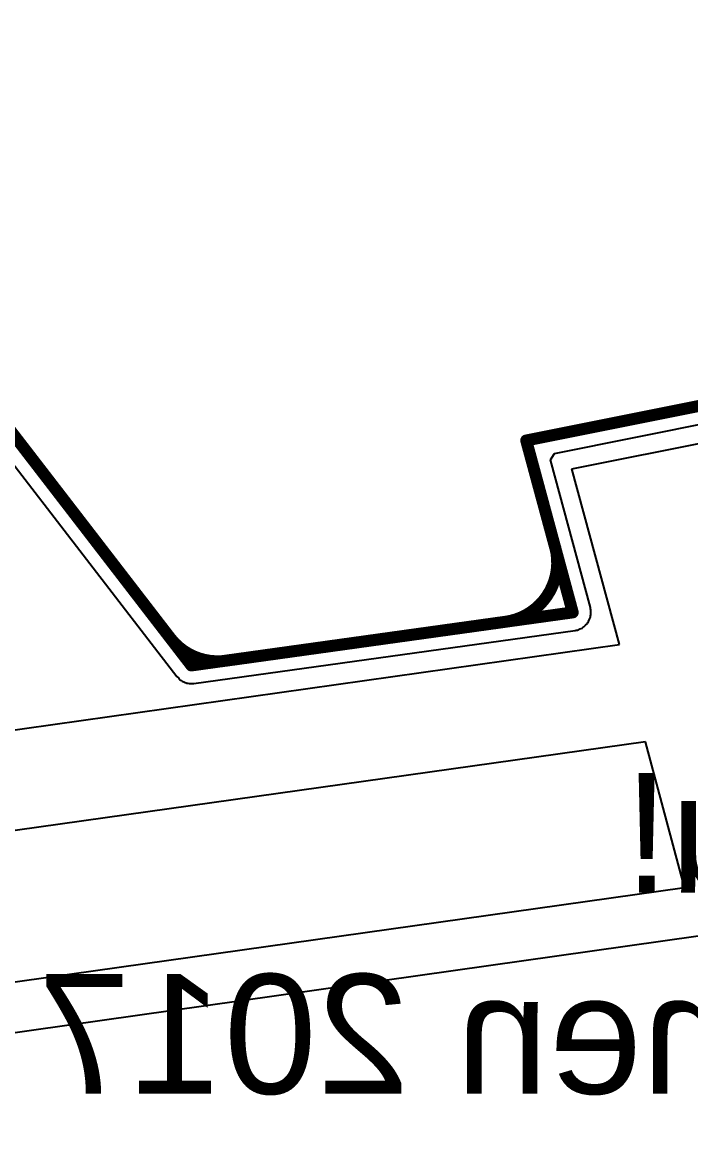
# Model space of a CAD drawing. Header units: inches. Extents: x -27 to 142, y -1 to 42.
# Drawn here: x 14.91 to 26.09, y 23.66 to 42.18 of the extents above; entities that cross this region are included whole.
import ezdxf

# ---------------------------------------------------------------- set-up
doc = ezdxf.new("R2010")
doc.units = ezdxf.units.IN
for name, color, linetype in [('Bottom Layer', 5, 'Continuous'), ('Bottom Overlay', 54, 'Continuous'), ('Keep-Out Layer', 6, 'Continuous'), ('Mechanical 1', 6, 'Continuous'), ('Top Layer', 1, 'Continuous'), ('Top Solder', 216, 'Continuous')]:
    doc.layers.add(name, color=color, linetype=linetype)
doc.styles.add('Arial', font='', dxfattribs={"height": 0.2})
doc.styles.get('Arial').set_extended_font_data('Arial')

msp = doc.modelspace()

# ---------------------------------------------------------------- linework, layer by layer
at = {"layer": 'Bottom Layer'}
for p, q in [((23.807, 34.969), (57.8, 41.768)), ((12.847, 37.269), (17.494, 31.239)), ((23.74, 34.862), (23.807, 34.969)), ((24.408, 32.393), (23.74, 34.862)), ((24.391, 32.199), (24.409, 32.236)), ((24.41, 32.374), (24.408, 32.393)), ((24.409, 32.236), (24.41, 32.255)), ((24.416, 32.355), (24.41, 32.374)), ((24.41, 32.255), (24.416, 32.274)), ((24.414, 32.315), (24.416, 32.355)), ((24.416, 32.274), (24.414, 32.315)), ((24.193, 32.018), (24.229, 32.036)), ((24.229, 32.036), (24.268, 32.049)), ((24.268, 32.049), (24.282, 32.062)), ((24.282, 32.062), (24.3, 32.071)), ((24.3, 32.071), (24.327, 32.102)), ((24.327, 32.102), (24.357, 32.129)), ((24.357, 32.129), (24.365, 32.146)), ((24.365, 32.146), (24.378, 32.161)), ((24.378, 32.161), (24.391, 32.199)), ((17.778, 31.123), (24.155, 32.01)), ((24.155, 32.01), (24.173, 32.016)), ((24.173, 32.016), (24.193, 32.018)), ((17.494, 31.239), (17.524, 31.213)), ((17.524, 31.213), (17.551, 31.182)), ((17.551, 31.182), (17.569, 31.174)), ((17.569, 31.174), (17.583, 31.161)), ((17.583, 31.161), (17.622, 31.148)), ((17.622, 31.148), (17.659, 31.13)), ((17.659, 31.13), (17.678, 31.129)), ((17.678, 31.129), (17.697, 31.123)), ((17.697, 31.123), (17.737, 31.125)), ((17.737, 31.125), (17.778, 31.123))]:
    msp.add_line(p, q, dxfattribs=at)
at = {"layer": 'Keep-Out Layer'}
for points in [[(23.335, 35.187, 0.2, 0.2, 0), (57.8, 42.08, 0.2, 0.2, 0)], [(12.906, 37.694, 0.2, 0.2, 0), (17.736, 31.426, 0.2, 0.2, 0)], [(23.335, 35.187, 0.2, 0.2, 0), (24.113, 32.313, 0.2, 0.2, 0)], [(17.736, 31.426, 0.2, 0.2, 0), (24.113, 32.313, 0.2, 0.2, 0)]]:
    msp.add_lwpolyline(points, format="xyseb", dxfattribs=at)
for points in [[(23.285, 35.187, 0.1, 0.1, 1), (23.385, 35.187, 0.1, 0.1, 1)], [(23.285, 35.187, 0.1, 0.1, 1), (23.385, 35.187, 0.1, 0.1, 1)], [(24.063, 32.313, 0.1, 0.1, 1), (24.163, 32.313, 0.1, 0.1, 1)], [(24.063, 32.313, 0.1, 0.1, 1), (24.163, 32.313, 0.1, 0.1, 1)], [(17.686, 31.426, 0.1, 0.1, 1), (17.786, 31.426, 0.1, 0.1, 1)], [(17.686, 31.426, 0.1, 0.1, 1), (17.786, 31.426, 0.1, 0.1, 1)]]:
    msp.add_lwpolyline(points, format="xyseb", close=True, dxfattribs=at)
at = {"layer": 'Mechanical 1'}
for points in [[(23.335, 35.187, 0.2, 0.2, 0), (57.8, 42.08, 0.2, 0.2, 0)], [(12.906, 37.694, 0.2, 0.2, 0), (17.39, 31.875, 0.2, 0.2, 0)], [(23.335, 35.187, 0.2, 0.2, 0), (23.818, 33.401, 0.2, 0.2, 0)], [(23.82, 33.402, 0.2, 0.2, -0.452807), (22.98, 32.155, 0.2, 0.2, 0)], [(18.339, 31.509, 0.2, 0.2, 0), (22.98, 32.155, 0.2, 0.2, 0)], [(18.339, 31.509, 0.2, 0.2, -0.273213), (17.39, 31.875, 0.2, 0.2, 0)]]:
    msp.add_lwpolyline(points, format="xyseb", dxfattribs=at)
for points in [[(23.285, 35.187, 0.1, 0.1, 1), (23.385, 35.187, 0.1, 0.1, 1)], [(23.285, 35.187, 0.1, 0.1, 1), (23.385, 35.187, 0.1, 0.1, 1)], [(23.768, 33.401, 0.1, 0.1, 1), (23.868, 33.401, 0.1, 0.1, 1)], [(23.77, 33.402, 0.1, 0.1, 1), (23.87, 33.402, 0.1, 0.1, 1)], [(22.93, 32.155, 0.1, 0.1, 1), (23.03, 32.155, 0.1, 0.1, 1)], [(22.93, 32.155, 0.1, 0.1, 1), (23.03, 32.155, 0.1, 0.1, 1)], [(17.34, 31.875, 0.1, 0.1, 1), (17.44, 31.875, 0.1, 0.1, 1)], [(17.34, 31.875, 0.1, 0.1, 1), (17.44, 31.875, 0.1, 0.1, 1)], [(18.289, 31.509, 0.1, 0.1, 1), (18.389, 31.509, 0.1, 0.1, 1)], [(18.289, 31.509, 0.1, 0.1, 1), (18.389, 31.509, 0.1, 0.1, 1)]]:
    msp.add_lwpolyline(points, format="xyseb", close=True, dxfattribs=at)
at = {"layer": 'Top Layer'}
for p, q in [((23.807, 34.969), (57.8, 41.768)), ((12.847, 37.269), (17.494, 31.239)), ((23.74, 34.862), (23.807, 34.969)), ((24.408, 32.393), (23.74, 34.862)), ((24.391, 32.199), (24.409, 32.236)), ((24.41, 32.374), (24.408, 32.393)), ((24.409, 32.236), (24.41, 32.255)), ((24.416, 32.355), (24.41, 32.374)), ((24.41, 32.255), (24.416, 32.274)), ((24.414, 32.315), (24.416, 32.355)), ((24.416, 32.274), (24.414, 32.315)), ((24.193, 32.018), (24.229, 32.036)), ((24.229, 32.036), (24.268, 32.049)), ((24.268, 32.049), (24.282, 32.062)), ((24.282, 32.062), (24.3, 32.071)), ((24.3, 32.071), (24.327, 32.102)), ((24.327, 32.102), (24.357, 32.129)), ((24.357, 32.129), (24.365, 32.146)), ((24.365, 32.146), (24.378, 32.161)), ((24.378, 32.161), (24.391, 32.199)), ((17.778, 31.123), (24.155, 32.01)), ((24.155, 32.01), (24.173, 32.016)), ((24.173, 32.016), (24.193, 32.018)), ((17.494, 31.239), (17.524, 31.213)), ((17.524, 31.213), (17.551, 31.182)), ((17.551, 31.182), (17.569, 31.174)), ((17.569, 31.174), (17.583, 31.161)), ((17.583, 31.161), (17.622, 31.148)), ((17.622, 31.148), (17.659, 31.13)), ((17.659, 31.13), (17.678, 31.129)), ((17.678, 31.129), (17.697, 31.123)), ((17.697, 31.123), (17.737, 31.125)), ((17.737, 31.125), (17.778, 31.123))]:
    msp.add_line(p, q, dxfattribs=at)
at = {"layer": 'Top Solder'}
for p, q in [((24.1, 34.714), (57.892, 41.472)), ((24.895, 31.776), (24.1, 34.714)), ((11.579, 29.901), (24.895, 31.776)), ((25.327, 30.15), (11.577, 28.218)), ((25.984, 27.713), (25.327, 30.15)), ((11.574, 25.685), (25.984, 27.713)), ((26.209, 26.901), (11.574, 24.834))]:
    msp.add_line(p, q, dxfattribs=at)

# ---------------------------------------------------------------- texts
at = {"layer": 'Bottom Overlay', "style": 'Arial', "text_generation_flag": 2}
for s, p in [('Ta-De-Du!', (38, 27.626)), ('Lysreklamen 2017', (38, 24.266))]:
    msp.add_text(s, height=2, rotation=360, dxfattribs=at).set_placement(p)

doc.saveas('drawing.dxf')
